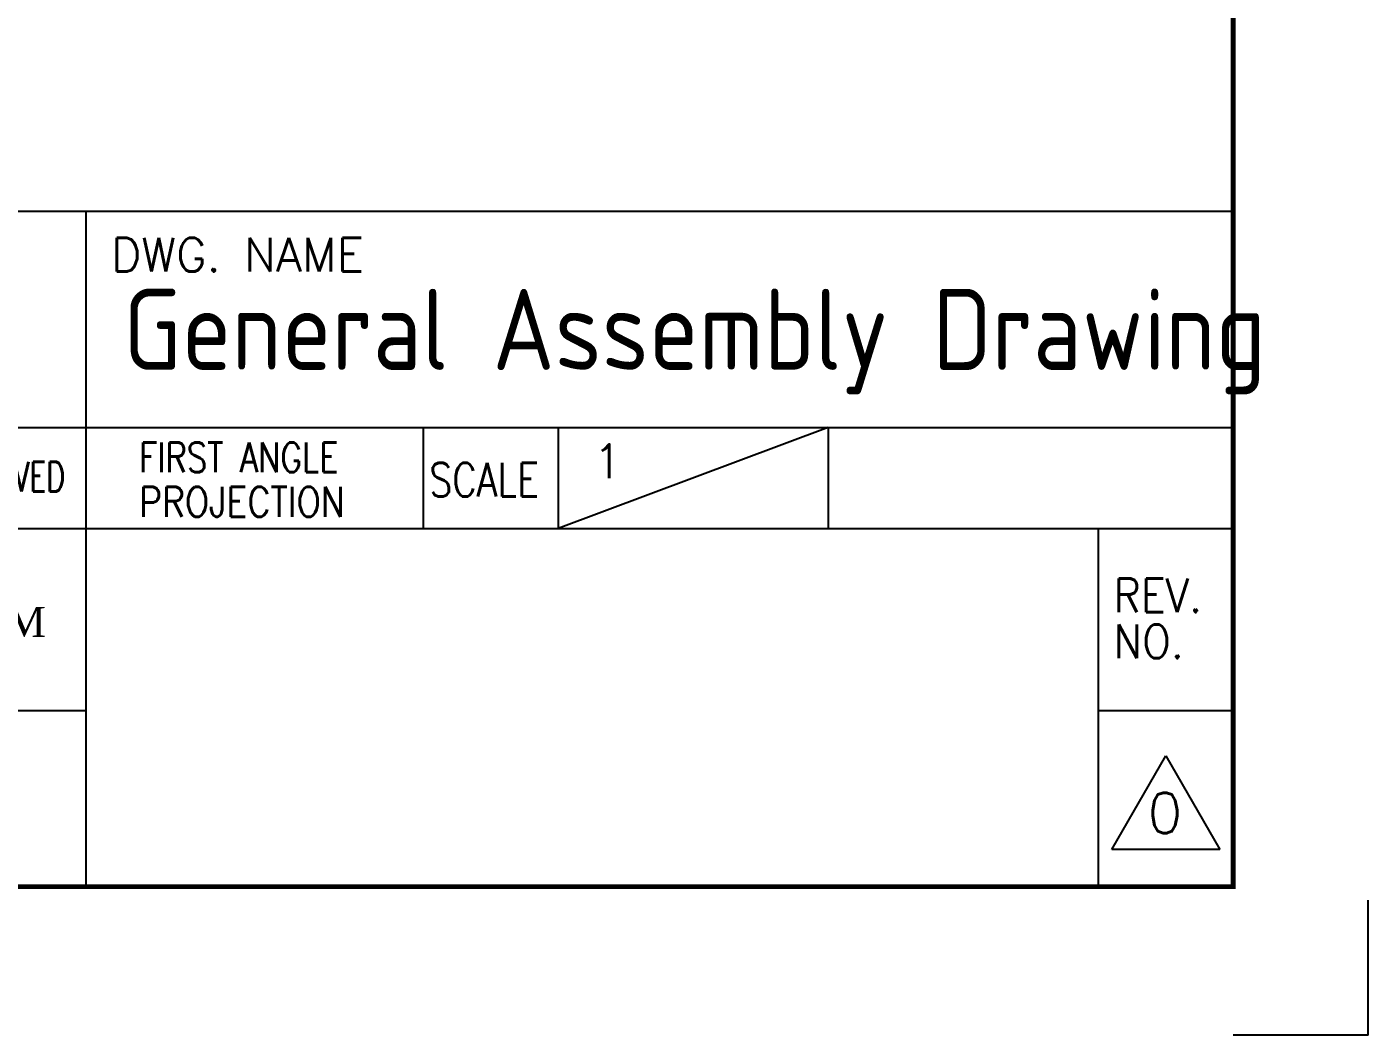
# Model space of a CAD drawing. Header units: millimetres. Extents: x 170275 to 421125, y -418833 to -203687.
# Drawn here: x 178903 to 181577, y -211679 to -209670 of the extents above; entities that cross this region are included whole.
import ezdxf

# ---------------------------------------------------------------- set-up
doc = ezdxf.new("R2010")
doc.units = ezdxf.units.MM
doc.header["$LTSCALE"] = 13
doc.layers.add('1', color=4, linetype='Continuous')
doc.layers.add('2', color=3, linetype='Continuous')
doc.layers.add('paper', color=254, linetype='Continuous', plot=False)
doc.layers.add('标注、文本', color=3, linetype='Continuous', lineweight=25)
doc.styles.add('ROMANS', font='romans.shx', dxfattribs={"bigfont": 'whgtxt.shx'})
doc.styles.get("Standard").update_dxf_attribs({"font": 'gbenor.shx', "bigfont": 'gbcbig.shx'})
doc.styles.add('Times New Roman_txtstyle_888.03_0_0888.0300', font='times.ttf', dxfattribs={"height": 888.03})

msp = doc.modelspace()

# ---------------------------------------------------------------- linework, layer by layer
at = {"layer": '1', "const_width": 9.42}
msp.add_lwpolyline([(170974.37, -211383.37), (181307.81, -211383.37), (181307.81, -203956.21), (170974.37, -203956.21), (170974.37, -211383.37)], dxfattribs=at)
at = {"layer": '2'}
for p, q in [((177271.31, -210037.87), (181307.81, -210037.87)), ((179020.46, -210037.87), (179020.46, -211383.37)), ((177271.31, -210468.43), (181307.81, -210468.43)), ((179693.21, -210468.43), (179693.21, -210670.26)), ((180500.51, -210468.43), (179962.31, -210670.26)), ((179962.31, -210468.43), (179962.31, -210670.26)), ((180500.51, -210468.43), (180500.51, -210670.26)), ((177271.31, -210670.26), (179020.46, -210670.26)), ((179020.46, -210670.26), (181307.81, -210670.26)), ((181038.71, -210670.26), (181038.71, -211383.37)), ((177271.31, -211032.68), (179020.46, -211032.68)), ((181038.71, -211032.68), (181307.81, -211032.68)), ((181065.62, -211309.34), (181173.26, -211122.9)), ((181173.26, -211122.9), (181280.9, -211309.34)), ((181280.9, -211309.34), (181065.62, -211309.34))]:
    msp.add_line(p, q, dxfattribs=at)
at = {"layer": 'paper'}
for q in [(181576.91, -211410.28), (181307.81, -211679.38)]:
    msp.add_line((181576.91, -211679.38), q, dxfattribs=at)

# ---------------------------------------------------------------- texts
at = {"layer": '1', "color": 4}
msp.add_text('General Assembly Drawing', height=161.46, dxfattribs=at).set_placement((179094.98, -210353.98))
at = {"layer": '2', "style": 'ROMANS'}
for s, height, p in [('DWG. NAME', 67.275, (179070.82, -210158.19)), ('1', 67.28, (180032.22, -210569.68))]:
    msp.add_text(s, height=height, dxfattribs=at).set_placement(p)
for s, height, width, p in [('FIRST ANGLE', 59.202, 0.8, (179126.67, -210557.75)), ('APPROVED', 59.202, 0.7, (178693.35, -210596.3)), ('SCALE', 67.275, 0.8, (179705.1, -210606.53)), ('PROJECTION', 59.202, 0.86, (179126.67, -210646.48)), ('REV.', 67.275, 0.9, (181069.3, -210836.77)), ('NO.', 67.275, 0.9, (181069.3, -210928.51))]:
    msp.add_text(s, height=height, dxfattribs=dict(at, width=width)).set_placement(p)
at = {"layer": '2', "color": 4, "style": 'ROMANS'}
msp.add_text('0', height=80.73, dxfattribs=at).set_placement((181137.11, -211277.04))
at = {"layer": '标注、文本', "color": 4, "ltscale": 33.258214, "true_color": 0x00ffff, "insert": (178744.58, -210886.97), "char_height": 60, "attachment_point": 7, "style": 'Times New Roman_txtstyle_888.03_0_0888.0300'}
msp.add_mtext('SAM', dxfattribs=at)

doc.saveas('drawing.dxf')
